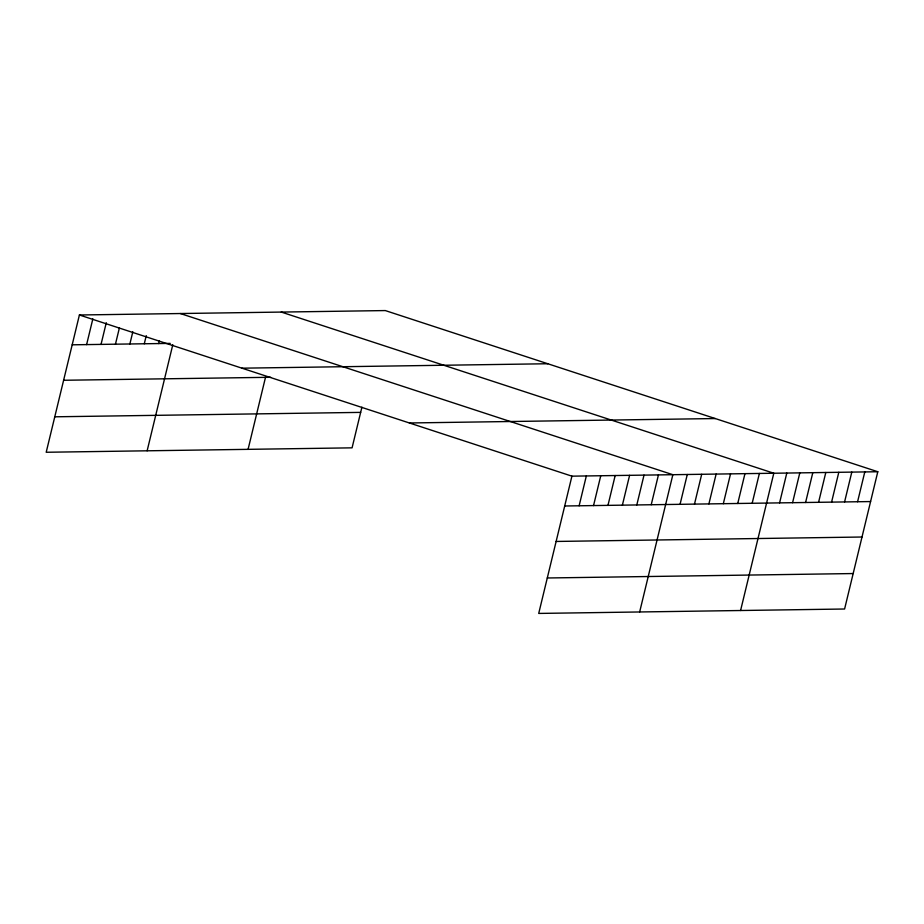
<?xml version="1.0" encoding="UTF-8"?>
<svg xmlns="http://www.w3.org/2000/svg" width="924" height="924" viewBox="0 0 924 924"><rect width="100%" height="100%" fill="white"/><g stroke="black" fill="none" stroke-linecap="round" stroke-linejoin="round"><path stroke-width="1.39" d="M877.8 471.737L571.921 476.16L538.715 613.432L844.594 609.008L877.8 471.737L385.285 310.568L79.406 314.992L46.2 452.263L352.079 447.84L361.919 407.161M86.613 344.606L92.85 318.849M101.039 344.398L106.283 322.707M115.454 344.19L119.392 327.928M129.88 343.982L132.825 331.785M144.294 343.774L146.258 335.643M158.72 343.566L159.367 340.852M147.135 450.808L172.8 344.721M248.082 449.341L265.5 377.35M579.129 505.786L586.336 475.952M593.543 505.578L600.762 475.744M607.969 505.359L615.176 475.537M622.383 505.151L629.602 475.329M636.809 504.943L644.016 475.121M651.224 504.735L658.442 474.913M639.651 611.977L672.857 474.705L180.353 313.536M680.064 504.319L687.283 474.497M694.49 504.111L701.697 474.289M708.904 503.903L716.123 474.081M723.33 503.696L730.538 473.862M737.745 503.488L744.963 473.654M752.171 503.28L759.378 473.446M740.586 610.51L773.804 473.238L281.289 312.069M779.59 502.875L786.798 473.053M792.584 502.691L799.803 472.869M805.589 502.506L812.797 472.672M818.583 502.309L825.802 472.487M831.588 502.125L838.796 472.303M844.582 501.94L851.801 472.106M857.587 501.744L864.795 471.921M72.199 344.814L170.247 343.393M241.938 368.179L547.817 363.744M63.617 380.272L270.697 377.281M54.782 416.805L360.66 412.381M409.39 422.973L715.268 418.549M564.703 505.994L870.581 501.559M556.121 541.452L862.011 537.017M547.285 577.985L853.164 573.55M79.406 314.992L571.921 476.16"/></g></svg>
